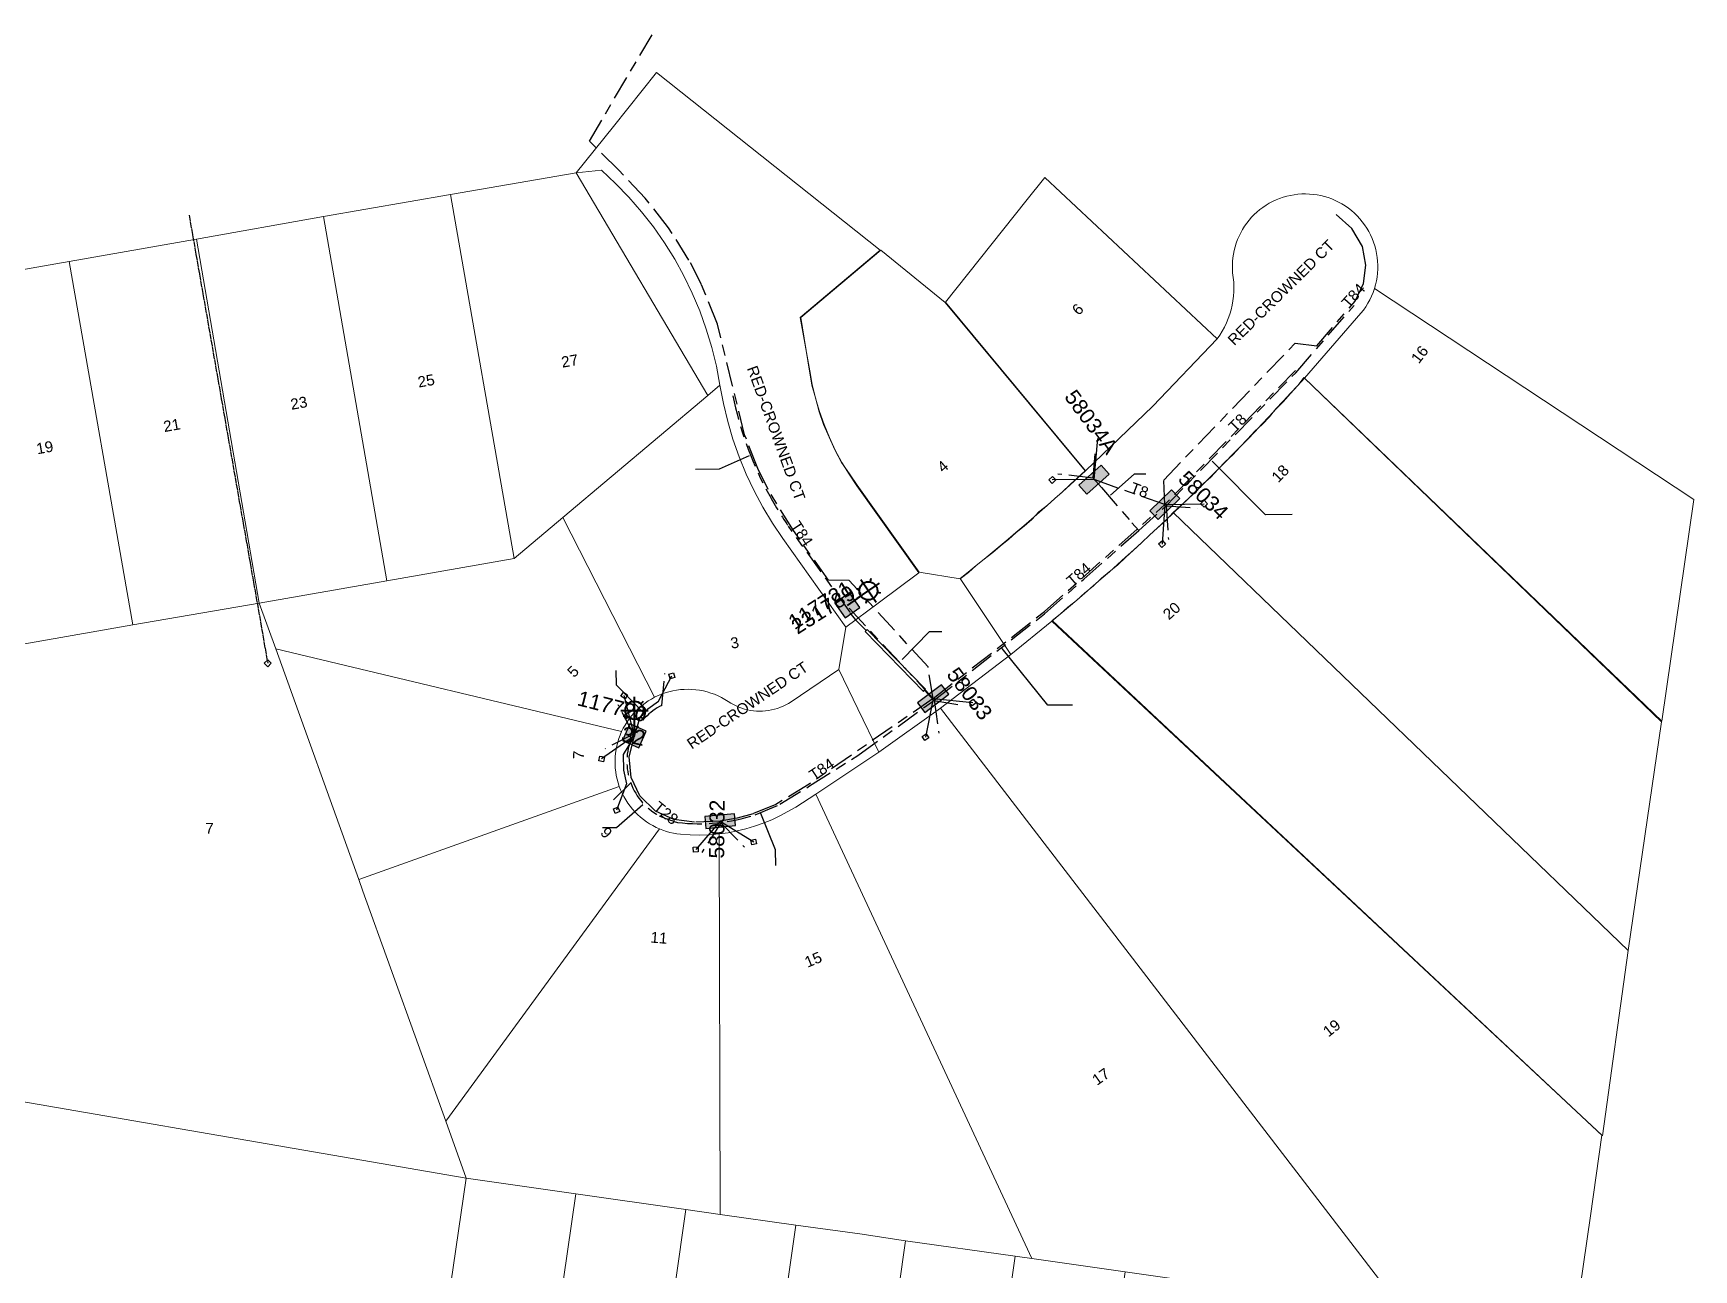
# Model space of a CAD drawing. Header units: metres. Extents: x 277939 to 278915, y 6271322 to 6272042.
# Drawn here: x 278552.5 to 278826.5, y 6271755.7 to 6271960 of the extents above; entities that cross this region are included whole.
import ezdxf
from ezdxf.enums import TextEntityAlignment as Align

# ---------------------------------------------------------------- set-up
doc = ezdxf.new("R2010")
doc.units = ezdxf.units.M
doc.linetypes.add('Cable Exist OH', pattern=[1, 1, 0])
doc.linetypes.add('Cable Exist UG', pattern=[8.2, 4, -1.2, 1.8, -1.2])
doc.layers.get('0').update_dxf_attribs({"color": 6})
doc.layers.add('Cadastre Land Parcels_SP_EXT', color=9, linetype='Continuous', lineweight=5)
doc.layers.add('Cadastre Roads_SP_EXT', color=9, linetype='Continuous', lineweight=5)
for name, color, linetype in [('Duct_SP_EXT', 7, 'Continuous'), ('Equip_SP_SL_EXT', 7, 'Continuous'), ('Mains_LV_EXT', 7, 'Continuous'), ('Mains_LV_SL_EXT', 7, 'Continuous'), ('Services_SP_EXT', 7, 'Continuous'), ('SupportsUG_SP_LV_EXT', 7, 'Continuous'), ('SupportsUG_SP_LV_SL_EXT', 7, 'Continuous'), ('Trench_SP_EXT', 7, 'Continuous')]:
    doc.layers.add(name, color=color, linetype=linetype)
doc.styles.add('COLUMN_LABEL', font='arial.ttf')
doc.styles.add('iecARIAL', font='arial.ttf', dxfattribs={"height": 2})
doc.styles.add('POLE_LABEL', font='arial.ttf')
doc.styles.get("Standard").update_dxf_attribs({"font": 'arial.ttf'})

# ---------------------------------------------------------------- blocks, each defined once
blk = doc.blocks.new('COLUMN_EXT')
blk.add_hatch(color=256).paths.add_polyline_path([(-1.49, 1.48), (-1.49, -1.49), (1.48, -1.49), (1.48, 1.48)])
blk.add_lwpolyline([(-1.49, -1.49), (1.48, -1.49), (1.48, 1.48), (-1.49, 1.48)], close=True)
for tag, height, style, flags, p in [('ASSET_NUM', 2.5, 'COLUMN_LABEL', 8, (2, 2)), ('STRUCTURE_PLANT_NUMBER', 0.2, 'POLE_LABEL', 9, (1.81, 0.03)), ('STREET_CODE', 0.2, 'COLUMN_LABEL', 9, (1.81, -0.2))]:
    blk.add_attdef(tag, text='', height=height, dxfattribs=dict(style=style, flags=flags)).set_placement(p, align=Align.MIDDLE_LEFT)
at = {"flags": 1}
blk.add_attdef('Z', (1.81, -2.35), '', height=0.2, dxfattribs=at)
at = {"flags": 9}
for tag, p in [('COLUMN_TYPE', (1.81, -0.4)), ('OWNED_BY', (1.81, -0.6)), ('STATE', (1.81, -0.8)), ('USAGE', (1.81, -1)), ('STREETNAME', (1.81, -1.6)), ('SUBURB', (1.81, -1.8)), ('LEGEND', (1.81, -1.2)), ('LOCATION', (1.81, -1.4)), ('NOTES', (1.81, -2))]:
    blk.add_attdef(tag, text='', height=0.2, dxfattribs=at).set_placement(p, align=Align.MIDDLE_LEFT)
blk = doc.blocks.new('PILLAR_EXT')
blk.add_hatch(color=256).paths.add_polyline_path([(-2.475, 0.99), (-2.475, -0.99), (2.475, -0.99), (2.475, 0.99)])
blk.add_lwpolyline([(-2.475, -0.99), (2.475, -0.99), (2.475, 0.99), (-2.475, 0.99)], close=True)
at = {"style": 'iecARIAL', "flags": 8}
blk.add_attdef('ASSET_NUM', (1.5, 3.5), '', height=2.5, dxfattribs=at)
for tag, p, flags in [('OWNED_BY', (0, -0.2), 9), ('STATE', (0, -0.4), 9), ('SUPPORT_TYPE', (0, -0.6), 9), ('STREETNAME', (0, -1.8), 9), ('SUBURB', (0, -2), 1), ('USAGE', (0, -0.8), 9), ('LEGEND', (0, -1), 9), ('LOCATION', (0, -1.2), 9), ('NOTES', (0, -1.4), 9), ('PARENT', (0, -1.6), 9)]:
    blk.add_attdef(tag, p, '', height=0.2, dxfattribs=dict(flags=flags))
blk = doc.blocks.new('SL_LANTERN_EXT')
at = {"lineweight": 40}
for p, q in [((-1.46, 5.68), (-1.06, 5.28)), ((0, 1.97), (0, 6.47)), ((1.46, 5.68), (1.06, 5.28)), ((-2.25, 4.22), (2.25, 4.22)), ((-1.46, 2.76), (-1.06, 3.16)), ((1.46, 2.76), (1.06, 3.16)), ((0, 0), (0, 2.72))]:
    blk.add_line(p, q, dxfattribs=at)
blk.add_circle((0, 4.22), 1.5, dxfattribs=at)
at = {"style": 'iecARIAL', "flags": 8}
blk.add_attdef('ASSET_NUM', (1.5, 1.5), '', height=2.5, dxfattribs=at)
for tag, p, height, flags in [('OPERATING_VOLTAGE', (0.98, -1.65), 0.2, 9), ('ORIENTATION', (0.98, -1.85), 0.2, 9), ('OWNED_BY', (0.98, -2.05), 0.2, 9), ('STATE', (0.98, -2.25), 0.2, 9), ('CONSTRUCTED_VOLTAGE', (0.98, -0.65), 0.2, 9), ('CONTROL_TYPE', (0.98, -0.85), 0.2, 9), ('LANTERN_PURPOSE', (0.98, -1.05), 0.2, 9), ('LANTERN_TYPE', (0.98, -1.25), 0.2, 9), ('NO_PHASES', (0.98, -1.45), 0.2, 9), ('USAGE', (0.98, -2.45), 0.2, 9), ('CEXIST', (0.98, -2.65), 0.2, 9), ('CNEW', (0.98, -2.85), 0.2, 9), ('LNUMBER', (2.18, -3.25), 2.5, 8), ('CNUMBER', (0.98, -3.05), 0.2, 9), ('CREMOVE', (0.98, -3.25), 0.2, 9), ('CREPLACE', (0.98, -3.45), 0.2, 9), ('LKINGHEIGHT', (0.98, -3.65), 0.2, 9), ('LBRACKET', (0.98, -3.85), 0.2, 9), ('LBRACKETVOCAB', (0.98, -4.05), 0.2, 9), ('LCATEGORY', (0.98, -4.25), 0.2, 9), ('LCHARGE1', (0.98, -4.45), 0.2, 9), ('LCHARGE1PERCENT', (0.98, -4.65), 0.2, 9), ('LCHARGE2', (0.98, -4.85), 0.2, 9), ('LCHARGE2PERCENT', (0.98, -5.05), 0.2, 9), ('LCHARGE3', (0.98, -5.25), 0.2, 9), ('LCHARGE3PERCENT', (0.98, -5.45), 0.2, 9), ('LEXIST', (0.98, -5.65), 0.2, 9), ('LLAMP', (0.98, -5.85), 0.2, 9), ('LLAMPVOCAB', (0.98, -6.05), 0.2, 9), ('LMAST', (0.98, -6.25), 0.2, 9), ('LMASTVOCAB', (0.98, -6.45), 0.2, 9), ('LNEW', (0.98, -6.65), 0.2, 9), ('LANTNUMBER', (0.98, -6.85), 0.2, 9), ('LOUTREACH', (0.98, -7.25), 0.2, 9), ('LOUTREACHVOCAB', (0.98, -7.45), 0.2, 9), ('LRATECODE', (0.98, -7.65), 0.2, 9), ('LREMOVE', (0.98, -7.85), 0.2, 9), ('LREPLACE', (0.98, -8.05), 0.2, 9), ('LTYPE', (0.98, -8.25), 0.2, 9), ('STREETNAME', (0.98, -9.25), 0.2, 9), ('SUBURB', (0.98, -9.45), 0.2, 1), ('LTYPEVOCAB', (0.98, -8.45), 0.2, 9), ('LEGEND', (0.98, -8.65), 0.2, 9), ('LOCATION', (0.98, -8.85), 0.2, 9), ('NOTES', (0.98, -9.05), 0.2, 9)]:
    blk.add_attdef(tag, p, '', height=height, dxfattribs=dict(flags=flags))
blk = doc.blocks.new('CCP_EXT')
blk.add_wipeout([(0, 0.57), (0.57, 0), (0, -0.57), (-0.57, 0)])
blk.add_lwpolyline([(-0.57, 0), (0, 0.57), (0.57, 0), (0, -0.57), (-0.57, 0)])
at = {"flags": 1}
blk.add_attdef('Z', (0, 0), '', height=0.2, dxfattribs=at)
at = {"flags": 9}
for tag, p in [('CCP_TYPE', (0, 0)), ('CONSTRUCTED_VOLTAGE', (0, -0.2)), ('OPERATING_VOLTAGE', (0, -0.6)), ('ORIENTATION', (0, -0.8)), ('OWNED_BY', (0, -1)), ('STATE', (0, -1.8)), ('NO_PHASES', (0, -0.4)), ('USAGE', (0, -1.2)), ('LEGEND', (0, -1.4)), ('LIFE_SUPPORT', (0, -1.6)), ('NOTES', (0, -2))]:
    blk.add_attdef(tag, text='', height=0.2, dxfattribs=at).set_placement(p, align=Align.MIDDLE_LEFT)

msp = doc.modelspace()

# ---------------------------------------------------------------- linework, layer by layer
at = {"layer": 'Cadastre Land Parcels_SP_EXT', "linetype": 'Continuous'}
for points in [[(278663.81, 6271900.15), (278642.08, 6271936.92), (278621.36, 6271933.34), (278631.82, 6271873.19), (278639.86, 6271879.97), (278663.81, 6271900.15)], [(278747.88, 6271909.47), (278719.41, 6271936.12), (278716.3, 6271932.22), (278703.02, 6271915.55), (278726.13, 6271887.7), (278737.22, 6271898.37), (278747.88, 6271909.47)], [(278631.82, 6271873.19), (278621.36, 6271933.34), (278600.37, 6271929.7), (278610.8, 6271869.52), (278631.82, 6271873.19)], [(278600.37, 6271929.7), (278579.41, 6271925.97), (278589.78, 6271865.85), (278610.8, 6271869.52), (278600.37, 6271929.7)], [(278579.41, 6271925.97), (278558.38, 6271922.26), (278568.93, 6271862.28), (278589.78, 6271865.85), (278579.41, 6271925.97)], [(278706.83, 6271870.93), (278708.04, 6271872.01), (278709.43, 6271873.1), (278710.82, 6271874.19), (278712.04, 6271875.28), (278713.43, 6271876.37), (278714.64, 6271877.46), (278716.03, 6271878.55), (278717.25, 6271879.63), (278718.45, 6271880.93), (278719.84, 6271882.02), (278721.06, 6271883.11), (278722.27, 6271884.19), (278723.66, 6271885.5), (278724.87, 6271886.58), (278726.08, 6271887.67), (278702.97, 6271915.5), (278692.33, 6271924.14), (278679.13, 6271913.04), (278680.58, 6271904.18), (278680.98, 6271901.86), (278681.56, 6271899.76), (278682.15, 6271897.45), (278682.9, 6271895.35), (278683.84, 6271893.25), (278684.77, 6271891.16), (278685.88, 6271889.07), (278687.16, 6271887.19), (278688.44, 6271885.32), (278698.69, 6271870.95), (278705.44, 6271869.84), (278706.83, 6271870.93)], [(278558.38, 6271922.26), (278537.35, 6271918.56), (278547.93, 6271858.59), (278568.93, 6271862.28), (278558.38, 6271922.26)], [(278826.52, 6271882.95), (278773.81, 6271917.79), (278773.59, 6271917.16), (278773.33, 6271916.54), (278773.05, 6271915.94), (278772.73, 6271915.36), (278772.38, 6271914.8), (278771.99, 6271914.25), (278771.58, 6271913.73), (278762.27, 6271903), (278821.24, 6271846.36), (278826.52, 6271882.95)], [(278686.6, 6271861.88), (278676.17, 6271876.52), (278674.46, 6271879.06), (278672.88, 6271881.69), (278671.43, 6271884.39), (278670.12, 6271887.17), (278668.96, 6271890), (278667.94, 6271892.9), (278667.08, 6271895.84), (278666.36, 6271898.82), (278665.8, 6271901.83), (278663.81, 6271900.15), (278639.86, 6271879.97), (278655.02, 6271850.31), (278655.59, 6271850.58), (278656.18, 6271850.82), (278656.78, 6271851.04), (278657.39, 6271851.22), (278658.01, 6271851.37), (278658.64, 6271851.48), (278659.27, 6271851.56), (278659.91, 6271851.61), (278660.54, 6271851.63), (278661.18, 6271851.61), (278661.82, 6271851.55), (278662.45, 6271851.46), (278663.07, 6271851.35), (278663.69, 6271851.19), (278664.3, 6271851), (278664.9, 6271850.79), (278665.49, 6271850.54), (278666.06, 6271850.25), (278666.62, 6271849.94), (278667.16, 6271849.6), (278667.58, 6271849.33), (278668.02, 6271849.09), (278668.47, 6271848.87), (278668.93, 6271848.67), (278669.4, 6271848.5), (278669.87, 6271848.35), (278670.36, 6271848.23), (278670.85, 6271848.13), (278671.35, 6271848.06), (278671.84, 6271848.02), (278672.34, 6271848), (278672.85, 6271848.02), (278673.34, 6271848.05), (278673.84, 6271848.12), (278674.33, 6271848.21), (278674.82, 6271848.33), (278675.3, 6271848.47), (278675.77, 6271848.64), (278676.24, 6271848.83), (278676.69, 6271849.05), (278677.12, 6271849.29), (278677.55, 6271849.55), (278685.42, 6271854.91), (278686.6, 6271861.88)], [(278821.19, 6271846.26), (278762.18, 6271903.11), (278761.15, 6271901.81), (278759.94, 6271900.51), (278758.73, 6271899.22), (278757.53, 6271897.92), (278756.49, 6271896.62), (278755.29, 6271895.33), (278754.07, 6271894.24), (278752.86, 6271892.94), (278751.65, 6271891.64), (278750.45, 6271890.35), (278749.23, 6271889.26), (278748.02, 6271887.96), (278746.81, 6271886.66), (278745.6, 6271885.58), (278744.39, 6271884.28), (278743.18, 6271883.19), (278741.79, 6271881.89), (278740.58, 6271880.81), (278815.69, 6271808.46), (278821.19, 6271846.26)], [(278655.02, 6271850.31), (278639.86, 6271879.97), (278631.82, 6271873.19), (278610.8, 6271869.52), (278589.78, 6271865.85), (278592.49, 6271858.31), (278649.58, 6271844.63), (278649.85, 6271845.18), (278650.15, 6271845.72), (278650.48, 6271846.24), (278650.83, 6271846.75), (278651.21, 6271847.23), (278651.61, 6271847.7), (278652.04, 6271848.14), (278652.48, 6271848.57), (278652.95, 6271848.96), (278653.44, 6271849.34), (278653.95, 6271849.69), (278654.48, 6271850.01), (278655.02, 6271850.31)], [(278815.69, 6271808.46), (278740.58, 6271880.81), (278739.37, 6271879.51), (278737.98, 6271878.21), (278736.77, 6271877.12), (278735.38, 6271875.82), (278734, 6271874.52), (278732.78, 6271873.43), (278731.4, 6271872.13), (278730.01, 6271871.04), (278728.79, 6271869.95), (278727.41, 6271868.65), (278726.02, 6271867.56), (278724.63, 6271866.26), (278723.24, 6271865.17), (278722.03, 6271864.08), (278720.64, 6271862.99), (278811.44, 6271777.89), (278815.69, 6271808.46)], [(278592.49, 6271858.31), (278589.78, 6271865.85), (278568.93, 6271862.28), (278547.93, 6271858.59), (278526.94, 6271854.9), (278525.03, 6271787.94), (278623.92, 6271770.88), (278620.54, 6271780.27), (278606.88, 6271818.26), (278606.19, 6271820.2), (278592.49, 6271858.31)], [(278811.37, 6271777.97), (278720.58, 6271862.88), (278713.8, 6271857.36), (278702.2, 6271848.5), (278778.67, 6271748.86), (278787.06, 6271747.66), (278806.59, 6271744.88), (278809.45, 6271764.69), (278811.37, 6271777.97)], [(278649.58, 6271844.63), (278592.49, 6271858.31), (278606.19, 6271820.2), (278649.19, 6271835.59), (278648.99, 6271836.18), (278648.83, 6271836.77), (278648.7, 6271837.38), (278648.6, 6271837.99), (278648.53, 6271838.61), (278648.49, 6271839.22), (278648.49, 6271839.84), (278648.52, 6271840.46), (278648.58, 6271841.07), (278648.67, 6271841.68), (278648.79, 6271842.29), (278648.94, 6271842.89), (278649.12, 6271843.48), (278649.34, 6271844.06), (278649.58, 6271844.63)], [(278768.93, 6271750.24), (278778.67, 6271748.86), (278702.2, 6271848.5), (278692.03, 6271841.24), (278681.63, 6271834.3), (278717.3, 6271757.59), (278732.68, 6271755.4), (278750.8, 6271752.82), (278768.93, 6271750.24)], [(278655.84, 6271828.56), (278655.28, 6271828.81), (278654.72, 6271829.1), (278654.19, 6271829.41), (278653.66, 6271829.75), (278653.16, 6271830.12), (278652.68, 6271830.51), (278652.21, 6271830.93), (278651.78, 6271831.37), (278651.36, 6271831.84), (278650.97, 6271832.32), (278650.6, 6271832.82), (278650.26, 6271833.35), (278649.95, 6271833.89), (278649.66, 6271834.44), (278649.41, 6271835.01), (278649.19, 6271835.59), (278606.19, 6271820.2), (278606.88, 6271818.26), (278620.54, 6271780.27), (278655.84, 6271828.56)], [(278717.3, 6271757.59), (278681.63, 6271834.3), (278678.3, 6271832.17), (278677.02, 6271831.41), (278675.69, 6271830.7), (278674.34, 6271830.06), (278672.95, 6271829.5), (278671.53, 6271829), (278670.1, 6271828.57), (278668.64, 6271828.22), (278667.17, 6271827.94), (278665.68, 6271827.73), (278665.83, 6271764.91), (278678.3, 6271763.14), (278688.87, 6271761.71), (278696.43, 6271760.56), (278714.55, 6271757.98), (278717.3, 6271757.59)], [(278665.68, 6271827.73), (278664.09, 6271827.59), (278662.49, 6271827.54), (278660.89, 6271827.57), (278659.29, 6271827.68), (278658.7, 6271827.76), (278658.12, 6271827.86), (278657.53, 6271827.99), (278656.96, 6271828.15), (278656.4, 6271828.34), (278655.84, 6271828.56), (278620.54, 6271780.27), (278623.92, 6271770.88), (278642.04, 6271768.3), (278660.17, 6271765.72), (278665.83, 6271764.91), (278665.68, 6271827.73)], [(278623.92, 6271770.88), (278525.03, 6271787.94), (278522.26, 6271720.48), (278512.33, 6271650.17), (278529.98, 6271648.05), (278532.29, 6271647.9), (278542.19, 6271718.5), (278560.73, 6271716.5), (278574.51, 6271715.05), (278579.03, 6271714.75), (278597.08, 6271713.71), (278615.46, 6271712.64), (278623.92, 6271770.88)], [(278624.02, 6271643.7), (278642.04, 6271768.3), (278623.92, 6271770.88), (278615.46, 6271712.64), (278605.95, 6271644.38), (278624.02, 6271643.7)], [(278642.74, 6271643.03), (278660.17, 6271765.72), (278642.04, 6271768.3), (278624.02, 6271643.7), (278642.74, 6271643.03)], [(278661.1, 6271642.32), (278678.3, 6271763.14), (278665.83, 6271764.91), (278660.17, 6271765.72), (278642.74, 6271643.03), (278661.1, 6271642.32)], [(278679.51, 6271641.37), (278696.43, 6271760.56), (278688.87, 6271761.71), (278678.3, 6271763.14), (278661.1, 6271642.32), (278662.37, 6271642.27), (278679.51, 6271641.37)], [(278714.55, 6271757.98), (278696.43, 6271760.56), (278679.51, 6271641.37), (278695.61, 6271640.29), (278697.62, 6271640.09), (278714.55, 6271757.98)], [(278717.3, 6271757.59), (278714.55, 6271757.98), (278697.62, 6271640.09), (278709.18, 6271638.69), (278715.1, 6271637.87), (278715.68, 6271637.73), (278732.68, 6271755.4), (278717.3, 6271757.59)]]:
    msp.add_lwpolyline(points, close=True, dxfattribs=at)
at = {"layer": 'Cadastre Roads_SP_EXT', "linetype": 'Continuous'}
msp.add_lwpolyline([(278692.24, 6271924.13), (278655.34, 6271953.46), (278648.21, 6271944.56), (278642.08, 6271936.92), (278646.25, 6271937.33), (278648.57, 6271935.17), (278650.78, 6271932.88), (278652.87, 6271930.48), (278654.83, 6271927.97), (278656.65, 6271925.37), (278658.33, 6271922.67), (278659.86, 6271919.88), (278661.24, 6271917.02), (278662.47, 6271914.09), (278663.55, 6271911.1), (278664.46, 6271908.05), (278665.21, 6271904.96), (278665.8, 6271901.83), (278666.36, 6271898.82), (278667.08, 6271895.84), (278667.94, 6271892.9), (278668.96, 6271890), (278670.12, 6271887.17), (278671.43, 6271884.39), (278672.88, 6271881.69), (278674.46, 6271879.06), (278676.17, 6271876.52), (278686.6, 6271861.88), (278691.89, 6271865.83), (278698.62, 6271870.87), (278688.4, 6271885.22), (278687.11, 6271887.12), (278685.92, 6271889.09), (278684.84, 6271891.12), (278683.86, 6271893.2), (278682.99, 6271895.33), (278682.22, 6271897.5), (278681.57, 6271899.7), (278681.04, 6271901.94), (278680.62, 6271904.2), (278679.06, 6271913.01), (278692.24, 6271924.13)], close=True, dxfattribs=at)
at = {"layer": 'Duct_SP_EXT'}
for p, q in [((278689.75, 6271861.16), (278689.92, 6271861.32)), ((278689.75, 6271861.16), (278699.39, 6271851.28)), ((278690.09, 6271861.49), (278689.92, 6271861.32)), ((278690.09, 6271861.49), (278699.73, 6271851.62)), ((278699.39, 6271851.28), (278699.56, 6271851.45)), ((278699.73, 6271851.62), (278699.56, 6271851.45))]:
    msp.add_line(p, q, dxfattribs=at)
at = {"layer": 'Duct_SP_EXT', "linetype": 'Continuous'}
for points in [[(278661.76, 6271887.96), (278665.7, 6271888.02), (278670.7, 6271890.23)], [(278736.09, 6271887.17), (278734.14, 6271887.15), (278730.26, 6271883.66)], [(278702.43, 6271861.13), (278700.31, 6271861.12), (278695.87, 6271856.52)], [(278724, 6271849.01), (278719.89, 6271848.99), (278712.38, 6271858.36)]]:
    msp.add_lwpolyline(points, dxfattribs=at)
at = {"layer": 'Mains_LV_EXT', "linetype": 'Cable Exist UG'}
msp.add_lwpolyline([(278739.22, 6271882.11), (278727.54, 6271886.25)], dxfattribs=at)
at = {"layer": 'Mains_LV_SL_EXT', "linetype": 'Cable Exist UG'}
msp.add_lwpolyline([(278700.99, 6271850.08), (278686.8, 6271865.39)], dxfattribs=at)
at = {"layer": 'Services_SP_EXT'}
msp.add_lwpolyline([(278727.54, 6271886.25), (278728.15, 6271893.06)], dxfattribs=at)
at = {"layer": 'Trench_SP_EXT', "linetype": 'Cable Exist UG'}
for points in [[(278673.36, 6271884.73, -0.066031), (278667.91, 6271900.07)], [(278677.1, 6271878.55, -0.028051), (278673.36, 6271884.73)], [(278655.76, 6271830.74, 0.029747), (278658.82, 6271829.63)], [(278658.82, 6271829.63, 0.109268), (278671.65, 6271830.89)]]:
    msp.add_lwpolyline(points, format="xyb", dxfattribs=at)
for points in [[(278727.38, 6271886.51), (278727.76, 6271891.21)], [(278727.38, 6271886.51), (278728.75, 6271884.92)], [(278728.75, 6271884.92), (278733.8, 6271879.11)], [(278734.94, 6271877.84), (278733.8, 6271879.11)], [(278687.29, 6271864.33), (278677.1, 6271878.55)], [(278687.26, 6271864.25), (278688.13, 6271863.15), (278689.92, 6271861.32)], [(278699.56, 6271851.45), (278701.1, 6271849.79)], [(278671.64, 6271830.87), (278675.71, 6271832.62), (278680.6, 6271835.65), (278688.54, 6271840.69)]]:
    msp.add_lwpolyline(points, dxfattribs=at)

# ---------------------------------------------------------------- block references
at = {"layer": 'Equip_SP_SL_EXT'}
ref = msp.add_blockref('SL_LANTERN_EXT', (278686.83, 6271865.48), dxfattribs=dict(at, rotation=304.5732997603162))
ref.add_attrib('ASSET_NUM', '117721', dxfattribs={"layer": '0', "height": 2.5, "rotation": 32.5065, "style": 'iecARIAL'}).set_placement((278688.33, 6271866.98), align=Align.BOTTOM_RIGHT)
ref = msp.add_blockref('SL_LANTERN_EXT', (278651.69, 6271843.92), dxfattribs=at)
ref.add_attrib('ASSET_NUM', '117720', dxfattribs={"layer": '0', "height": 2.5, "rotation": 345.7343, "style": 'iecARIAL'}).set_placement((278653.19, 6271845.42), align=Align.BOTTOM_RIGHT)
at = {"layer": 'SupportsUG_SP_LV_EXT'}
ref = msp.add_blockref('PILLAR_EXT', (278727.54, 6271886.25), dxfattribs=dict(at, rotation=221.7571796766683))
ref.add_attrib('ASSET_NUM', '58034A', dxfattribs={"layer": '0', "height": 2.5, "rotation": 306.2607, "style": 'iecARIAL'}).set_placement((278729.04, 6271889.75), align=Align.BOTTOM_RIGHT)
ref = msp.add_blockref('PILLAR_EXT', (278739.22, 6271882.11), dxfattribs=dict(at, rotation=44.28281663142418))
ref.add_attrib('ASSET_NUM', '58034', dxfattribs={"layer": '0', "height": 2.5, "rotation": 315.9018, "style": 'iecARIAL'}).set_placement((278740.72, 6271885.61), align=Align.BOTTOM_LEFT)
ref = msp.add_blockref('PILLAR_EXT', (278700.99, 6271850.08), dxfattribs=dict(at, rotation=37.22997895830306))
ref.add_attrib('ASSET_NUM', '58033', dxfattribs={"layer": '0', "height": 2.5, "rotation": 307.0131, "style": 'iecARIAL'}).set_placement((278702.49, 6271853.58), align=Align.BOTTOM_LEFT)
ref = msp.add_blockref('PILLAR_EXT', (278665.84, 6271829.86), dxfattribs=dict(at, rotation=5.18548631557019))
ref.add_attrib('ASSET_NUM', '58032', dxfattribs={"layer": '0', "height": 2.5, "rotation": 89.4069, "style": 'iecARIAL'}).set_placement((278667.34, 6271833.36), align=Align.BOTTOM_RIGHT)
at = {"layer": 'SupportsUG_SP_LV_SL_EXT'}
ref = msp.add_blockref('COLUMN_EXT', (278686.83, 6271865.48), dxfattribs=dict(at, rotation=304.5732997603162))
ref.add_attrib('ASSET_NUM', '231789', dxfattribs={"layer": '0', "height": 2.5, "rotation": 32.5065, "style": 'COLUMN_LABEL'}).set_placement((278688.83, 6271866.23), align=Align.BOTTOM_RIGHT)
ref = msp.add_blockref('COLUMN_EXT', (278651.69, 6271843.92), dxfattribs=dict(at, rotation=245.9197012184553))
ref.add_attrib('ASSET_NUM', '32', dxfattribs={"layer": '0', "height": 2.5, "rotation": 347.3547, "style": 'COLUMN_LABEL'}).set_placement((278653.69, 6271844.67), align=Align.TOP_RIGHT)

# ---------------------------------------------------------------- texts
at = {"layer": 'Cadastre Land Parcels_SP_EXT'}
for s, rotation, p in [('6', 45.28, (278725, 6271913.24)), ('27', 9.794, (278639.79, 6271904.72)), ('16', 52.29, (278781.13, 6271905.26)), ('25', 9.861, (278616.09, 6271901.44)), ('23', 10.08, (278595.09, 6271897.76)), ('21', 9.9892, (278574.12, 6271894.09)), ('19', 9.9922, (278553.15, 6271890.42)), ('4', 40.96, (278702.63, 6271887.28)), ('18', 46.06, (278757.95, 6271885.62)), ('20', 41.91, (278739.9, 6271862.98)), ('3', 8.863, (278667.68, 6271858.31)), ('5', 46.48, (278641.73, 6271853.44)), ('7', 87.75, (278643.34, 6271840.04)), ('9', 313.7, (278645.93, 6271827.83)), ('11', 355.43, (278654.28, 6271809.8)), ('15', 22.63, (278680.25, 6271805.62)), ('19', 38.32, (278766.22, 6271794.1)), ('17', 34.86, (278728.03, 6271786.12))]:
    msp.add_text(s, height=1.8, rotation=rotation, dxfattribs=at).set_placement(p)
msp.add_text('7', height=1.8, dxfattribs=at).set_placement((278580.86, 6271827.75))
at = {"layer": 'Cadastre Roads_SP_EXT'}
for rotation, p in [(44.6094, (278750.68, 6271908.27)), (290.0265, (278670.22, 6271904.64)), (34.1346, (278661.14, 6271841.65))]:
    msp.add_text('RED-CROWNED CT', height=1.8, rotation=rotation, dxfattribs=at).set_placement(p)
at = {"layer": 'Mains_LV_EXT'}
for s, rotation, p in [('T84', 48.2558, (278769.57, 6271914.42)), ('T8', 44.9736, (278750.82, 6271893.96)), ('T8', 339.6803, (278733.36, 6271884.18)), ('T84', 303.1551, (278677.39, 6271878.66)), ('T84', 40.7911, (278723.97, 6271868.5)), ('T84', 33.7676, (278681.29, 6271836.47)), ('T28', 320.9359, (278654.63, 6271831.85))]:
    msp.add_text(s, height=1.8, rotation=rotation, dxfattribs=at).set_placement(p)

# ---------------------------------------------------------------- next in the draw order: block references
at = {"layer": 'Services_SP_EXT'}
for p, rotation in [((278720.65, 6271886.19), 179.1944551024484), ((278745.7, 6271882.26), 0.6061436378325291), ((278738.77, 6271875.61), 264.592914122135), ((278657.84, 6271853.83), 61.36468931532867), ((278650.01, 6271850.6), 102.8775499977749), ((278707.52, 6271849.44), 353.2218729924157), ((278699.73, 6271843.71), 257.0750894094602), ((278646.28, 6271840.12), 213.924728441283), ((278648.74, 6271831.65), 248.0586618024971), ((278671.38, 6271826.4), 326.9679099516632), ((278661.8, 6271825.17), 228.1405479985007)]:
    msp.add_blockref('CCP_EXT', p, dxfattribs=dict(at, rotation=rotation))
msp.add_blockref('CCP_EXT', (278591.17, 6271855.91), dxfattribs=at)

# ---------------------------------------------------------------- next in the draw order: linework, layer by layer
at = {"layer": 'Cadastre Roads_SP_EXT', "linetype": 'Continuous'}
for points in [[(278720.58, 6271862.88), (278721.96, 6271864.03), (278723.32, 6271865.18), (278724.69, 6271866.34), (278726.04, 6271867.51), (278727.4, 6271868.68), (278728.74, 6271869.86), (278730.08, 6271871.04), (278731.42, 6271872.23), (278732.75, 6271873.43), (278734.08, 6271874.63), (278735.4, 6271875.84), (278736.71, 6271877.05), (278738.02, 6271878.27), (278739.33, 6271879.49), (278740.62, 6271880.72), (278741.87, 6271881.92), (278743.11, 6271883.11), (278744.35, 6271884.32), (278745.58, 6271885.53), (278746.81, 6271886.74), (278748.03, 6271887.96), (278749.25, 6271889.19), (278750.46, 6271890.42), (278751.66, 6271891.65), (278752.87, 6271892.89), (278754.06, 6271894.14), (278755.25, 6271895.39), (278756.43, 6271896.65), (278757.61, 6271897.91), (278758.79, 6271899.17), (278759.95, 6271900.45), (278761.12, 6271901.72), (278762.27, 6271903), (278771.58, 6271913.73), (278771.99, 6271914.25), (278772.38, 6271914.8), (278772.73, 6271915.36), (278773.05, 6271915.94), (278773.33, 6271916.54), (278773.59, 6271917.16), (278773.81, 6271917.79), (278773.99, 6271918.41), (278774.13, 6271919.05), (278774.25, 6271919.69), (278774.32, 6271920.34), (278774.36, 6271920.99), (278774.37, 6271921.65), (278774.34, 6271922.3), (278774.27, 6271922.95), (278774.17, 6271923.59), (278774.04, 6271924.23), (278773.87, 6271924.86), (278773.66, 6271925.48), (278773.43, 6271926.08), (278773.17, 6271926.66), (278772.87, 6271927.23), (278772.55, 6271927.79), (278772.19, 6271928.32), (278771.81, 6271928.83), (278771.4, 6271929.33), (278770.97, 6271929.8), (278770.51, 6271930.25), (278770.03, 6271930.67), (278769.52, 6271931.06), (278769, 6271931.43), (278768.46, 6271931.77), (278767.9, 6271932.08), (278767.34, 6271932.35), (278766.76, 6271932.6), (278766.17, 6271932.81), (278765.56, 6271933), (278764.95, 6271933.15), (278764.34, 6271933.27), (278763.71, 6271933.35), (278763.09, 6271933.41), (278762.46, 6271933.43), (278761.83, 6271933.42), (278761.2, 6271933.37), (278760.57, 6271933.29), (278759.95, 6271933.18), (278759.35, 6271933.04), (278758.75, 6271932.87), (278758.16, 6271932.66), (278757.58, 6271932.43), (278757.01, 6271932.17), (278756.46, 6271931.87), (278755.93, 6271931.55), (278755.41, 6271931.2), (278754.91, 6271930.83), (278754.43, 6271930.43), (278753.97, 6271930), (278753.54, 6271929.56), (278753.13, 6271929.08), (278752.74, 6271928.59), (278752.38, 6271928.08), (278752.05, 6271927.56), (278751.75, 6271927.01), (278751.47, 6271926.45), (278751.22, 6271925.88), (278751.01, 6271925.29), (278750.82, 6271924.7), (278750.67, 6271924.09), (278750.54, 6271923.48), (278750.45, 6271922.86), (278750.39, 6271922.24), (278750.37, 6271921.62), (278750.37, 6271921), (278750.41, 6271920.37), (278750.52, 6271919.61), (278750.59, 6271918.85), (278750.62, 6271918.09), (278750.61, 6271917.32), (278750.56, 6271916.56), (278750.46, 6271915.79), (278750.33, 6271915.04), (278750.16, 6271914.29), (278749.94, 6271913.56), (278749.69, 6271912.83), (278749.4, 6271912.12), (278749.07, 6271911.43), (278748.71, 6271910.76), (278748.31, 6271910.1), (278747.88, 6271909.47), (278737.22, 6271898.37), (278726.13, 6271887.7), (278724.88, 6271886.55), (278723.62, 6271885.4), (278722.35, 6271884.25), (278721.08, 6271883.11), (278719.81, 6271881.98), (278718.52, 6271880.85), (278717.24, 6271879.73), (278715.95, 6271878.61), (278714.65, 6271877.5), (278713.35, 6271876.4), (278712.05, 6271875.3), (278710.73, 6271874.21), (278709.42, 6271873.12), (278708.1, 6271872.04), (278706.77, 6271870.96), (278705.44, 6271869.89), (278709.39, 6271863.97), (278713.8, 6271857.36), (278720.58, 6271862.88)], [(278692.03, 6271841.24), (278688.57, 6271848.39), (278685.42, 6271854.91), (278677.55, 6271849.55), (278677.12, 6271849.29), (278676.69, 6271849.05), (278676.24, 6271848.83), (278675.77, 6271848.64), (278675.3, 6271848.47), (278674.82, 6271848.33), (278674.33, 6271848.21), (278673.84, 6271848.12), (278673.34, 6271848.05), (278672.85, 6271848.02), (278672.34, 6271848), (278671.84, 6271848.02), (278671.35, 6271848.06), (278670.85, 6271848.13), (278670.36, 6271848.23), (278669.87, 6271848.35), (278669.4, 6271848.5), (278668.93, 6271848.67), (278668.47, 6271848.87), (278668.02, 6271849.09), (278667.58, 6271849.33), (278667.16, 6271849.6), (278666.62, 6271849.94), (278666.06, 6271850.25), (278665.49, 6271850.54), (278664.9, 6271850.79), (278664.3, 6271851), (278663.69, 6271851.19), (278663.07, 6271851.35), (278662.45, 6271851.46), (278661.82, 6271851.55), (278661.18, 6271851.61), (278660.54, 6271851.63), (278659.91, 6271851.61), (278659.27, 6271851.56), (278658.64, 6271851.48), (278658.01, 6271851.37), (278657.39, 6271851.22), (278656.78, 6271851.04), (278656.18, 6271850.82), (278655.59, 6271850.58), (278655.02, 6271850.31), (278654.48, 6271850.01), (278653.95, 6271849.69), (278653.44, 6271849.34), (278652.95, 6271848.96), (278652.48, 6271848.57), (278652.04, 6271848.14), (278651.61, 6271847.7), (278651.21, 6271847.23), (278650.83, 6271846.75), (278650.48, 6271846.24), (278650.15, 6271845.72), (278649.85, 6271845.18), (278649.58, 6271844.63), (278649.34, 6271844.06), (278649.12, 6271843.48), (278648.94, 6271842.89), (278648.79, 6271842.29), (278648.67, 6271841.68), (278648.58, 6271841.07), (278648.52, 6271840.46), (278648.49, 6271839.84), (278648.49, 6271839.22), (278648.53, 6271838.61), (278648.6, 6271837.99), (278648.7, 6271837.38), (278648.83, 6271836.77), (278648.99, 6271836.18), (278649.19, 6271835.59), (278649.41, 6271835.01), (278649.66, 6271834.44), (278649.95, 6271833.89), (278650.26, 6271833.35), (278650.6, 6271832.82), (278650.97, 6271832.32), (278651.36, 6271831.84), (278651.78, 6271831.37), (278652.21, 6271830.93), (278652.68, 6271830.51), (278653.16, 6271830.12), (278653.66, 6271829.75), (278654.19, 6271829.41), (278654.72, 6271829.1), (278655.28, 6271828.81), (278655.84, 6271828.56), (278656.4, 6271828.34), (278656.96, 6271828.15), (278657.53, 6271827.99), (278658.12, 6271827.86), (278658.7, 6271827.76), (278659.29, 6271827.68), (278660.89, 6271827.57), (278662.49, 6271827.54), (278664.09, 6271827.59), (278665.68, 6271827.73), (278667.17, 6271827.94), (278668.64, 6271828.22), (278670.1, 6271828.57), (278671.53, 6271829), (278672.95, 6271829.5), (278674.34, 6271830.06), (278675.69, 6271830.7), (278677.02, 6271831.41), (278678.3, 6271832.17), (278681.63, 6271834.3), (278692.03, 6271841.24)]]:
    msp.add_lwpolyline(points, close=True, dxfattribs=at)
at = {"layer": 'Duct_SP_EXT', "linetype": 'Continuous'}
for points in [[(278760.26, 6271880.47), (278755.84, 6271880.44), (278747.03, 6271889.28)], [(278648.64, 6271854.73), (278648.68, 6271852.33), (278653.45, 6271847.44)], [(278646.42, 6271828.77), (278648.75, 6271828.81), (278653.07, 6271832.58)], [(278675.03, 6271822.54), (278674.98, 6271825.13), (278672.56, 6271831.12)]]:
    msp.add_lwpolyline(points, dxfattribs=at)
at = {"layer": 'Mains_LV_EXT', "linetype": 'Cable Exist UG'}
for points in [[(278700.99, 6271850.08), (278700.14, 6271855.3), (278687.14, 6271869.57), (278683.71, 6271869.66), (278677.92, 6271877.83), (278673.75, 6271884.59), (278672.03, 6271888.09), (278669.88, 6271893.66), (278667.89, 6271901.71), (278665.38, 6271911.9), (278662.75, 6271918.48), (278660.68, 6271922.49), (278657.33, 6271927.81), (278653.48, 6271932.75), (278649.1, 6271937.32), (278644.25, 6271942.15), (278654.77, 6271959.97)], [(278739.22, 6271882.11), (278739.05, 6271886.18), (278760.74, 6271908.78), (278764.31, 6271908.31), (278770.62, 6271915.74), (278771.99, 6271918.62), (278772.39, 6271921.65), (278771.82, 6271924.76), (278770.11, 6271927.72), (278767.5, 6271930)], [(278760.78, 6271904.28), (278739.22, 6271882.11)], [(278700.99, 6271850.08), (278719.39, 6271864.49), (278739.22, 6271882.11)], [(278700.99, 6271850.08), (278680.53, 6271835.96), (278675.02, 6271832.61), (278671.3, 6271831.07), (278668.62, 6271830.33), (278665.84, 6271829.86)], [(278665.84, 6271829.86), (278661.61, 6271829.68), (278658.17, 6271830.09), (278655.14, 6271831.48), (278652.59, 6271834), (278651.13, 6271837.07), (278650.8, 6271840.45), (278651.69, 6271843.92)]]:
    msp.add_lwpolyline(points, dxfattribs=at)
at = {"layer": 'Mains_LV_EXT', "linetype": 'Cable Exist OH'}
msp.add_lwpolyline([(278578.19, 6271929.9), (278591.17, 6271855.91)], dxfattribs=at)
at = {"layer": 'Services_SP_EXT'}
for points in [[(278727.54, 6271886.25), (278720.65, 6271886.19)], [(278739.22, 6271882.11), (278738.77, 6271875.61)], [(278739.22, 6271882.11), (278745.7, 6271882.26)], [(278651.69, 6271843.92), (278652.61, 6271846.99), (278653.9, 6271848.4), (278655.68, 6271849.68), (278657.84, 6271853.83)], [(278651.69, 6271843.92), (278650.01, 6271850.6)], [(278700.99, 6271850.08), (278699.73, 6271843.71)], [(278700.99, 6271850.08), (278707.52, 6271849.44)], [(278651.69, 6271843.92), (278646.28, 6271840.12)], [(278651.69, 6271843.92), (278649.82, 6271840.84), (278649.87, 6271838.28), (278650.4, 6271836.01), (278648.74, 6271831.65)], [(278665.84, 6271829.86), (278661.8, 6271825.17)], [(278665.84, 6271829.86), (278671.38, 6271826.4)]]:
    msp.add_lwpolyline(points, dxfattribs=at)
at = {"layer": 'Trench_SP_EXT', "linetype": 'Cable Exist UG'}
for points in [[(278688.54, 6271840.69), (278700.96, 6271849.66), (278719.34, 6271864.06), (278725.85, 6271869.79), (278734.94, 6271877.84), (278739.42, 6271881.89), (278760.82, 6271903.9), (278770.45, 6271915)], [(278727.38, 6271886.51), (278721.55, 6271887.16)], [(278739.42, 6271881.89), (278739.82, 6271876.35)], [(278739.42, 6271881.89), (278744.64, 6271881.53)], [(278656.19, 6271848.96), (278656.72, 6271854.25)], [(278651.51, 6271844.23), (278649, 6271849.06)], [(278701.1, 6271849.79), (278706.04, 6271848.93)], [(278701.18, 6271849.85), (278701.93, 6271844.35)], [(278651.51, 6271844.23), (278646.88, 6271841.8)], [(278651.12, 6271836.15), (278647.61, 6271832.77)], [(278665.97, 6271829.58), (278662.83, 6271824.68)], [(278665.97, 6271829.58), (278669.84, 6271825.56)]]:
    msp.add_lwpolyline(points, dxfattribs=at)
for points in [[(278656.19, 6271848.96, 0.158498), (278651.51, 6271844.23)], [(278651.51, 6271844.23, 0.403417), (278655.76, 6271830.74)]]:
    msp.add_lwpolyline(points, format="xyb", dxfattribs=at)

doc.saveas('drawing.dxf')
